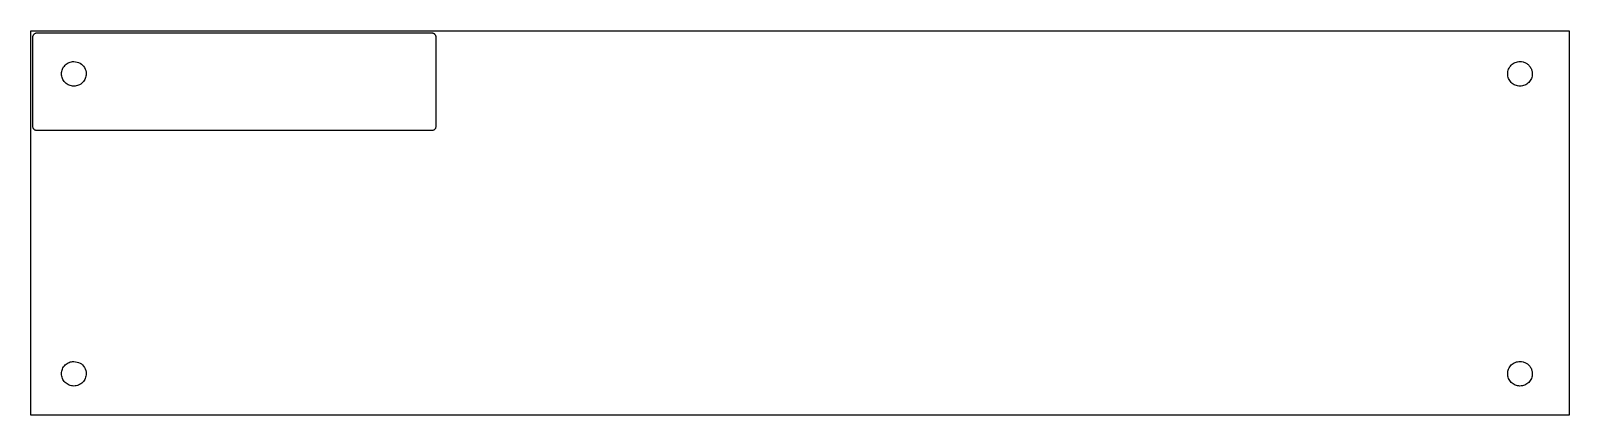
# Model space of a CAD drawing. Extents: x 0 to 756, y -139 to 50.
import ezdxf

# ---------------------------------------------------------------- set-up
doc = ezdxf.new("R2010")
doc.units = 0
for name, color, linetype in [('[fixed]_BG', 7, 'CONTINUOUS'), ('Drill', 7, 'CONTINUOUS'), ('Edge.Cuts', 7, 'CONTINUOUS')]:
    doc.layers.add(name, color=color, linetype=linetype)

msp = doc.modelspace()

# ---------------------------------------------------------------- linework, layer by layer
at = {"layer": '[fixed]_BG', "color": 7}
msp.add_lwpolyline([(0, 50), (755.905512, 50), (755.905512, -138.976378), (0, -138.976378)], close=True, dxfattribs=at)
at = {"layer": 'Drill', "color": 7}
for points in [[(21.165354, 34.88189)], [(731.716573, 34.88189)], [(21.165354, -112.519677)], [(731.716573, -112.519677)]]:
    msp.add_lwpolyline(points, close=True, dxfattribs=at)
for points, knots in [([(21.165354, 34.88189), (20.369029, 34.790001), (18.790559, 34.60786), (16.779036, 33.21063), (15.431212, 31.212871), (14.961447, 28.833125), (15.433417, 26.461394), (16.776632, 24.445865), (18.791881, 23.102724), (21.164647, 22.630738), (23.540478, 23.100493), (25.552816, 24.448373), (26.896259, 26.459687), (27.426956, 29.099794), (26.644869, 31.981831), (24.331663, 34.387905), (22.231329, 34.715584), (21.165354, 34.88189)], [0, 0, 0, 0, 2.373649, 4.705029, 7.078678, 9.452326, 11.783707, 14.157356, 16.531004, 18.862385, 21.236033, 23.609682, 25.941062, 28.314711, 31.476568, 34.544645, 37.706502, 37.706502, 37.706502, 37.706502]), ([(731.716573, 34.88189), (730.920248, 34.790001), (729.341779, 34.60786), (727.330255, 33.21063), (725.982431, 31.212871), (725.512666, 28.833125), (725.984636, 26.461394), (727.32785, 24.445866), (729.343104, 23.102721), (731.715852, 22.63075), (734.09175, 23.100449), (736.10384, 24.448535), (737.4482, 26.459088), (737.869306, 28.571899), (737.624511, 30.417565), (737.013746, 31.892568), (736.042009, 33.161412), (734.77476, 34.126785), (733.299746, 34.761285), (732.245757, 34.841577), (731.716573, 34.88189)], [0, 0, 0, 0, 2.373649, 4.705029, 7.078678, 9.452326, 11.783707, 14.157356, 16.531004, 18.862385, 21.236033, 23.609682, 25.941062, 28.314711, 29.897728, 31.467644, 33.050661, 34.633677, 36.203594, 37.786611, 37.786611, 37.786611, 37.786611]), ([(21.165354, -112.519677), (20.369029, -112.611566), (18.790559, -112.793707), (16.779036, -114.190937), (15.431212, -116.188697), (14.961447, -118.568443), (15.433417, -120.940174), (16.776632, -122.955703), (18.791881, -124.298844), (21.164647, -124.770829), (23.540478, -124.301075), (25.552816, -122.953195), (26.896259, -120.941881), (27.426956, -118.301773), (26.644869, -115.419737), (24.331663, -113.013662), (22.231329, -112.685983), (21.165354, -112.519677)], [0, 0, 0, 0, 2.373649, 4.705029, 7.078678, 9.452326, 11.783707, 14.157356, 16.531004, 18.862385, 21.236033, 23.609682, 25.941062, 28.314711, 31.476568, 34.544645, 37.706502, 37.706502, 37.706502, 37.706502]), ([(731.716573, -112.519677), (730.920248, -112.611566), (729.341779, -112.793707), (727.330255, -114.190937), (725.982431, -116.188697), (725.512666, -118.568443), (725.984636, -120.940174), (727.32785, -122.955702), (729.343104, -124.298847), (731.715852, -124.770818), (734.09175, -124.301119), (736.10384, -122.953033), (737.4482, -120.94248), (737.869306, -118.829668), (737.624511, -116.984003), (737.013746, -115.509), (736.042009, -114.240156), (734.77476, -113.274783), (733.299746, -112.640283), (732.245757, -112.55999), (731.716573, -112.519677)], [0, 0, 0, 0, 2.373649, 4.705029, 7.078678, 9.452326, 11.783707, 14.157356, 16.531004, 18.862385, 21.236033, 23.609682, 25.941062, 28.314711, 29.897728, 31.467644, 33.050661, 34.633677, 36.203594, 37.786611, 37.786611, 37.786611, 37.786611])]:
    msp.add_open_spline(points, degree=3, knots=knots, dxfattribs=at)
at = {"layer": 'Edge.Cuts', "color": 1}
msp.add_lwpolyline([(197.031, 48.94052), (197.236, 48.9328), (197.435, 48.9026), (197.627, 48.85347), (197.811, 48.7864), (197.986, 48.70239), (198.151, 48.60242), (198.305, 48.48749), (198.447, 48.35859), (198.575, 48.2167), (198.69, 48.06281), (198.79, 47.89793), (198.874, 47.72302), (198.941, 47.5391), (198.991, 47.34714), (199.021, 47.14814), (199.031, 46.94309), (199.031, 2.9431), (199.021, 2.738), (198.991, 2.539), (198.941, 2.3471), (198.874, 2.1631), (198.79, 1.9882), (198.69, 1.8234), (198.575, 1.6695), (198.447, 1.5276), (198.305, 1.3987), (198.151, 1.2838), (197.986, 1.1838), (197.811, 1.0998), (197.627, 1.0327), (197.435, 0.9836), (197.236, 0.9534), (197.031, 0.9431), (3.03101, 0.9431), (2.82595, 0.9534), (2.62695, 0.9836), (2.43499, 1.0327), (2.25107, 1.0998), (2.07617, 1.1838), (1.91128, 1.2838), (1.7574, 1.3987), (1.61551, 1.5276), (1.4866, 1.6695), (1.37167, 1.8234), (1.27171, 1.9882), (1.18769, 2.1631), (1.12063, 2.3471), (1.0715, 2.539), (1.0413, 2.738), (1.03101, 2.9431), (1.03101, 46.94309), (1.0413, 47.14814), (1.0715, 47.34714), (1.12063, 47.5391), (1.18769, 47.72302), (1.27171, 47.89793), (1.37167, 48.06281), (1.4866, 48.2167), (1.61551, 48.35859), (1.7574, 48.48749), (1.91128, 48.60242), (2.07617, 48.70239), (2.25107, 48.7864), (2.43499, 48.85347), (2.62695, 48.9026), (2.92848, 48.94052)], close=True, dxfattribs=at)

doc.saveas('drawing.dxf')
